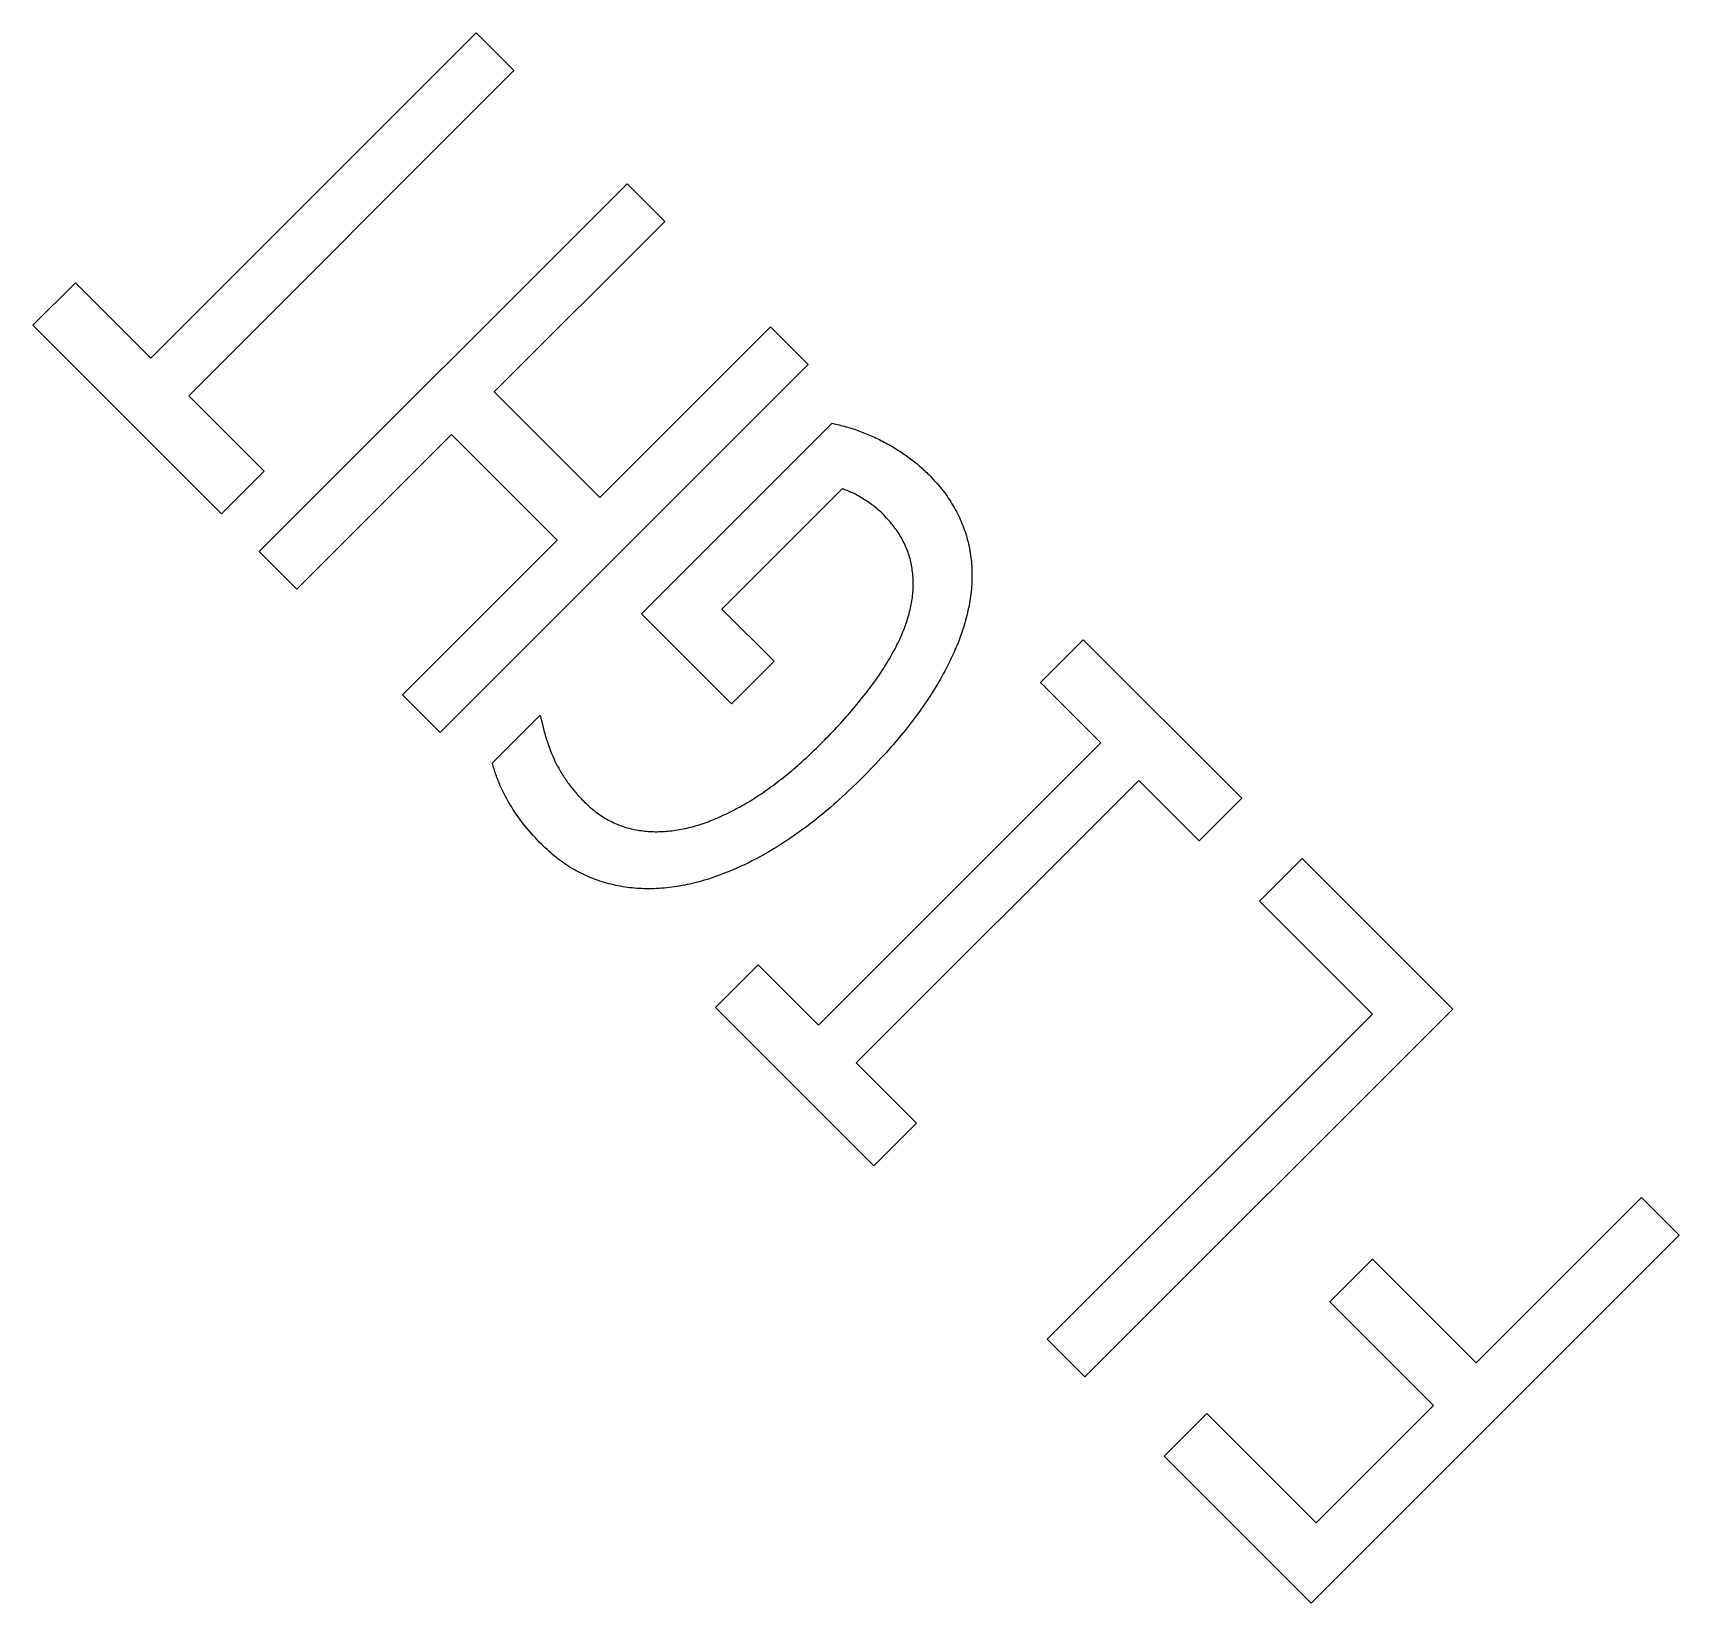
# Model space of a CAD drawing. Header units: millimetres. Extents: x 15 to 415, y 5 to 292.
# Drawn here: x 341.268 to 346.013, y 210.836 to 215.364 of the extents above; entities that cross this region are included whole.
import ezdxf

# ---------------------------------------------------------------- set-up
doc = ezdxf.new("R2010")
doc.units = ezdxf.units.MM

msp = doc.modelspace()

# ---------------------------------------------------------------- linework, layer by layer
at = {"color": 7, "linetype": 'Continuous', "lineweight": 25}
for p, q in [((342.5461, 215.3642), (341.6084, 214.4265)), ((342.6548, 215.2555), (342.5461, 215.3642)), ((341.7171, 214.3178), (342.6548, 215.2555)), ((342.9809, 214.9294), (341.9202, 213.8687)), ((343.0896, 214.8207), (342.9809, 214.9294)), ((342.5977, 214.3288), (343.0896, 214.8207)), ((341.391, 214.6439), (341.2681, 214.5209)), ((341.6084, 214.4265), (341.391, 214.6439)), ((341.2681, 214.5209), (341.8115, 213.9774)), ((343.3939, 214.5163), (342.902, 214.0244)), ((343.5026, 214.4076), (343.3939, 214.5163)), ((342.442, 213.347), (343.5026, 214.4076)), ((341.9345, 214.1004), (341.7171, 214.3178)), ((342.902, 214.0244), (342.5977, 214.3288)), ((343.5725, 214.2383), (343.0227, 213.6886)), ((342.0289, 213.76), (342.4747, 214.2058)), ((342.4747, 214.2058), (342.7791, 213.9015)), ((341.8115, 213.9774), (341.9345, 214.1004)), ((343.2544, 213.7028), (343.6007, 214.0492)), ((342.7791, 213.9015), (342.3333, 213.4557)), ((341.9202, 213.8687), (342.0289, 213.76)), ((343.0227, 213.6886), (343.2822, 213.4291)), ((343.4052, 213.552), (343.2544, 213.7028)), ((344.2961, 213.6142), (344.1731, 213.4912)), ((344.7526, 213.1576), (344.2961, 213.6142)), ((343.2822, 213.4291), (343.4052, 213.552)), ((342.3333, 213.4557), (342.442, 213.347)), ((344.1731, 213.4912), (344.347, 213.3173)), ((342.7306, 213.3965), (342.5923, 213.2582)), ((344.347, 213.3173), (343.5323, 212.5026)), ((343.641, 212.3939), (344.4557, 213.2086)), ((344.4557, 213.2086), (344.6297, 213.0347)), ((344.6297, 213.0347), (344.7526, 213.1576)), ((344.9265, 212.9837), (344.8036, 212.8607)), ((345.3613, 212.5489), (344.9265, 212.9837)), ((344.8036, 212.8607), (345.1297, 212.5347)), ((343.3584, 212.6765), (343.2354, 212.5535)), ((343.5323, 212.5026), (343.3584, 212.6765)), ((343.2354, 212.5535), (343.692, 212.097)), ((344.3007, 211.4883), (345.3613, 212.5489)), ((345.1297, 212.5347), (344.192, 211.597)), ((343.8149, 212.2199), (343.641, 212.3939)), ((343.692, 212.097), (343.8149, 212.2199)), ((345.9048, 212.0055), (345.4283, 211.5289)), ((346.0135, 211.8968), (345.9048, 212.0055)), ((344.9528, 210.8361), (346.0135, 211.8968)), ((345.1297, 211.8275), (345.0067, 211.7045)), ((345.4283, 211.5289), (345.1297, 211.8275)), ((345.0067, 211.7045), (345.3053, 211.406)), ((344.192, 211.597), (344.3007, 211.4883)), ((344.6519, 211.383), (344.5289, 211.26)), ((344.9671, 211.0678), (344.6519, 211.383)), ((345.3053, 211.406), (344.9671, 211.0678)), ((344.5289, 211.26), (344.9528, 210.8361))]:
    msp.add_line(p, q, dxfattribs=at)
for points, knots in [([(343.5725, 214.2383), (343.5858, 214.2353), (343.6127, 214.2291), (343.6517, 214.2162), (343.6898, 214.2005), (343.7267, 214.1824), (343.7616, 214.1618), (343.7941, 214.1392), (343.8244, 214.1156), (343.8425, 214.0982), (343.8514, 214.0896)], [0, 0, 0, 0, 0.1215534, 0.2468731, 0.3746714, 0.5031074, 0.6316151, 0.7582927, 0.8812578, 1, 1, 1, 1]), ([(343.8514, 214.0896), (343.8638, 214.0764), (343.8881, 214.0506), (343.9179, 214.0074), (343.9421, 213.9624), (343.9598, 213.9148), (343.9711, 213.8653), (343.976, 213.8137), (343.9745, 213.7605), (343.9662, 213.7053), (343.9511, 213.6486), (343.9298, 213.5903), (343.901, 213.5306), (343.8664, 213.4691), (343.8244, 213.4066), (343.7754, 213.3432), (343.7198, 213.2787), (343.679, 213.2368), (343.658, 213.2152)], [0, 0, 0, 0, 0.066475, 0.129869, 0.190917, 0.249936, 0.30756, 0.363411, 0.419253, 0.474963, 0.531335, 0.589293, 0.649492, 0.712311, 0.778561, 0.848197, 0.921777, 1, 1, 1, 1]), ([(343.7179, 213.9772), (343.714, 213.9808), (343.7059, 213.9885), (343.6925, 213.9993), (343.6781, 214.0101), (343.6627, 214.0199), (343.6473, 214.0294), (343.6316, 214.0375), (343.6161, 214.0441), (343.6056, 214.0476), (343.6007, 214.0492)], [0, 0, 0, 0, 0.1181377, 0.2453408, 0.3782754, 0.5101309, 0.6425505, 0.7708235, 0.8918703, 1, 1, 1, 1]), ([(343.5382, 213.3128), (343.5542, 213.3291), (343.5852, 213.3606), (343.6284, 213.4089), (343.6669, 213.4564), (343.7018, 213.5028), (343.7315, 213.5485), (343.7565, 213.5932), (343.7767, 213.6369), (343.792, 213.6796), (343.8018, 213.7213), (343.8063, 213.7618), (343.8055, 213.8011), (343.7998, 213.8395), (343.7878, 213.8762), (343.7706, 213.9119), (343.747, 213.9458), (343.7278, 213.9665), (343.7179, 213.9772)], [0, 0, 0, 0, 0.077697, 0.150962, 0.221242, 0.287556, 0.350886, 0.410876, 0.468434, 0.524381, 0.578873, 0.633076, 0.687847, 0.744019, 0.802456, 0.864127, 0.929602, 1, 1, 1, 1]), ([(342.7306, 213.3965), (342.736, 213.373), (342.7467, 213.3261), (342.7682, 213.2721), (342.79, 213.2316), (342.8094, 213.2022), (342.8315, 213.1736), (342.8485, 213.1559), (342.8571, 213.147)], [0, 0, 0, 0, 0.243243, 0.485031, 0.60722, 0.733334, 0.864709, 1, 1, 1, 1]), ([(342.8571, 213.147), (342.8675, 213.1374), (342.8876, 213.1185), (342.9219, 213.0962), (342.9578, 213.0786), (342.9963, 213.0674), (343.0362, 213.0612), (343.0775, 213.06), (343.1202, 213.064), (343.1641, 213.073), (343.2089, 213.0866), (343.2546, 213.1058), (343.3014, 213.1288), (343.3487, 213.157), (343.3966, 213.1894), (343.444, 213.2268), (343.492, 213.2675), (343.5226, 213.2975), (343.5382, 213.3128)], [0, 0, 0, 0, 0.067098, 0.130976, 0.192216, 0.25177, 0.309685, 0.366513, 0.423519, 0.480372, 0.538032, 0.597274, 0.658431, 0.722042, 0.787912, 0.855973, 0.926461, 1, 1, 1, 1]), ([(342.7349, 213.0233), (342.7184, 213.0407), (342.6862, 213.0746), (342.653, 213.1227), (342.6299, 213.1622), (342.6151, 213.193), (342.6023, 213.2248), (342.5956, 213.2471), (342.5923, 213.2582)], [0, 0, 0, 0, 0.262934, 0.514365, 0.637318, 0.759, 0.879771, 1, 1, 1, 1]), ([(343.658, 213.2152), (343.6364, 213.1943), (343.5942, 213.1534), (343.5288, 213.0977), (343.4633, 213.049), (343.3982, 213.0068), (343.3336, 212.9715), (343.2702, 212.9432), (343.2079, 212.9207), (343.147, 212.9056), (343.0876, 212.8969), (343.03, 212.8952), (342.9742, 212.8997), (342.9207, 212.9115), (342.8696, 212.9296), (342.8209, 212.954), (342.7756, 212.9854), (342.7486, 213.0106), (342.7349, 213.0233)], [0, 0, 0, 0, 0.074225, 0.145225, 0.212689, 0.277943, 0.340683, 0.401421, 0.460109, 0.518096, 0.575513, 0.632668, 0.690415, 0.749159, 0.809436, 0.870947, 0.934445, 1, 1, 1, 1])]:
    msp.add_open_spline(points, degree=3, knots=knots, dxfattribs=at)

doc.saveas('drawing.dxf')
